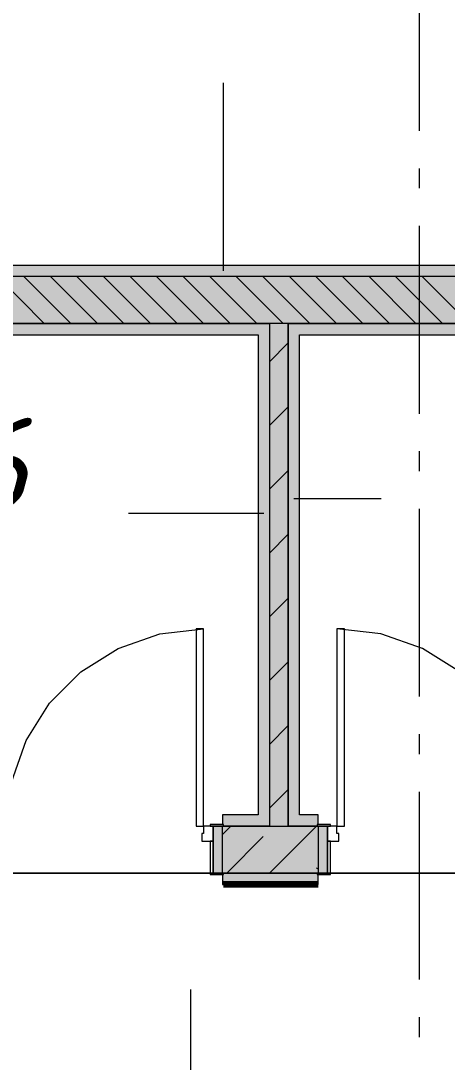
# Model space of a CAD drawing. Header units: millimetres. Extents: x -537608 to 253996, y -217170 to 186033.
# Drawn here: x -347850 to -345579, y -178606 to -173064 of the extents above; entities that cross this region are included whole.
import ezdxf

# ---------------------------------------------------------------- set-up
doc = ezdxf.new("R2010")
doc.units = ezdxf.units.MM
doc.layers.add('16) Лак 1.6м', color=160, linetype='Continuous', lineweight=90)
doc.layers.add('PDF _Геометрия', color=7, linetype='Continuous')
doc.layers.add('PDF _Текст', color=7, linetype='Continuous')
doc.layers.add('PDF _Сплошная заливка', color=7, linetype='Continuous', true_color=0xffffff)
doc.styles.add('PDF ISOCPEUR Italic', font='isocpeui.ttf')

msp = doc.modelspace()

# ---------------------------------------------------------------- hatches: boundary and pattern name
at = {"layer": 'PDF _Сплошная заливка', "true_color": 0x56bc34, "transparency": 33554559}
msp.add_hatch(color=85, dxfattribs=at).paths.add_polyline_path([(-342536.1904, -174424.6424), (-342536.1904, -174364.6428), (-351304.5809, -174364.6428), (-351304.5809, -174424.6424), (-343198.2756, -174424.6424)])
at = {"layer": 'PDF _Сплошная заливка', "transparency": 33554559}
h = msp.add_hatch(color=256, dxfattribs=at)
h.paths.add_polyline_path([(-342776.641, -174674.6435), (-342701.1929, -174674.6435), (-342701.1929, -174424.6424), (-355926.1997, -174424.6424), (-355926.1997, -174674.6435), (-343198.2756, -174674.6435)], flags=0)
h.paths.add_polyline_path([(-342476.1919, -174674.6435), (-342476.1919, -174424.6424), (-342666.1944, -174424.6424), (-342666.1944, -174674.6435)], flags=0)
at = {"layer": 'PDF _Сплошная заливка', "true_color": 0xff7d7d, "transparency": 33554559}
for points in [[(-346526.1925, -174734.6431), (-346526.1925, -174674.6435), (-351233.697, -174674.6435), (-351233.697, -174734.6431), (-346571.3529, -174734.6431)], [(-342726.193, -174734.6431), (-342726.193, -174674.6435), (-346426.1921, -174674.6435), (-346426.1921, -174734.6431), (-342776.641, -174734.6431)], [(-346586.1997, -177349.9912), (-346526.1925, -177349.9912), (-346526.1925, -174734.6431), (-346586.1997, -174734.6431), (-346586.1997, -177289.9927)]]:
    msp.add_hatch(color=11, dxfattribs=at).paths.add_polyline_path(points)
h = msp.add_hatch(color=11, dxfattribs=at)
h.paths.add_polyline_path([(-346586.1997, -177349.9912), (-346586.1997, -177289.9927), (-346776.1937, -177289.9927), (-346776.1937, -177341.9908), (-346771.1988, -177341.9908), (-346771.1988, -177349.9912)], flags=0)
h.paths.add_polyline_path([(-348257.8915, -177349.9912), (-348031.194, -177349.8749), (-348031.194, -177341.9908), (-348026.1991, -177341.9908), (-348026.1991, -177289.9927), (-350672.5853, -177289.9927), (-350672.5853, -177349.9912), (-349944.4302, -177349.9912)], flags=0)
h = msp.add_hatch(color=11, dxfattribs=at)
h.paths.add_polyline_path([(-343831.1927, -177349.9912), (-343831.1927, -177289.9927), (-345016.1962, -177289.9927), (-345016.1962, -177341.9908), (-345011.1927, -177341.9908), (-345011.1927, -177349.9912), (-344884.8143, -177349.9912)], flags=0)
h.paths.add_polyline_path([(-346426.1921, -177349.9912), (-346271.1965, -177346.9921), (-346271.1965, -177341.9908), (-346266.1931, -177341.9908), (-346266.1931, -177289.9927), (-346426.1921, -177289.9927)], flags=0)
at = {"layer": 'PDF _Сплошная заливка', "transparency": 33554559}
h = msp.add_hatch(color=256, dxfattribs=at)
h.paths.add_polyline_path([(-343198.2756, -177599.9924), (-342726.193, -177599.9924), (-342726.193, -177349.9912), (-345016.1962, -177349.9912), (-345016.1962, -177599.9924), (-344496.1973, -177599.9924)], flags=0)
h.paths.add_polyline_path([(-348346.1971, -177599.9924), (-348026.1991, -177599.9924), (-348026.1991, -177349.9912), (-351176.1959, -177349.9912), (-351176.1959, -177599.9924), (-348396.1973, -177599.9924)], flags=0)
h.paths.add_polyline_path([(-346771.1988, -177599.9924), (-346266.1931, -177599.9924), (-346266.1931, -177349.9912), (-346776.1937, -177349.9912), (-346776.1937, -177599.9924)], flags=0)
at = {"layer": 'PDF _Сплошная заливка', "true_color": 0x56bc34, "transparency": 33554559}
h = msp.add_hatch(color=85, dxfattribs=at)
h.paths.add_polyline_path([(-344571.1976, -177659.9908), (-344571.1976, -177599.9924), (-345011.1927, -177600.7717), (-345011.1927, -177607.9927), (-345016.1962, -177607.9927), (-345016.1962, -177659.9908), (-344631.1962, -177659.9908)], flags=0)
h.paths.add_polyline_path([(-346776.1937, -177659.9908), (-346266.1931, -177659.9908), (-346266.1931, -177607.9927), (-346271.1965, -177607.9927), (-346271.1965, -177599.9924), (-346771.1988, -177600.5801), (-346771.1988, -177607.9927), (-346776.1937, -177607.9927)], flags=0)
h.paths.add_polyline_path([(-348257.8915, -177659.9908), (-348026.1991, -177659.9908), (-348026.1991, -177607.9927), (-348031.194, -177607.9927), (-348031.194, -177599.9924), (-348321.197, -177599.9924), (-348321.197, -177659.9908), (-348261.1985, -177659.9908)], flags=0)

# ---------------------------------------------------------------- linework, layer by layer
at = {"layer": '16) Лак 1.6м'}
msp.add_lwpolyline([(-346266.1931, -177659.9908), (-346771.1988, -177659.9908)], dxfattribs=at)
at = {"layer": 'PDF _Геометрия', "color": 253, "lineweight": 9, "true_color": 0xaaaaaa}
for p, q in [((-345726.1976, -173649.182), (-345726.1976, -172649.1824)), ((-345726.1976, -173955.0162), (-345726.1976, -173849.184)), ((-345726.1976, -175155.0173), (-345726.1976, -174155.0161)), ((-345726.1976, -175460.8499), (-345726.1976, -175355.017)), ((-345726.1976, -176660.8519), (-345726.1976, -175660.8507)), ((-345726.1976, -176966.6835), (-345726.1976, -176860.8506)), ((-345726.1976, -178166.6844), (-345726.1976, -177166.6844)), ((-347505.6922, -177599.6436), (-348505.688, -177599.6436)), ((-347199.8607, -177599.6436), (-347305.6914, -177599.6436)), ((-345999.8554, -177599.6436), (-346999.8598, -177599.6436)), ((-345694.0239, -177599.6436), (-345799.8545, -177599.6436)), ((-345726.1976, -178472.5182), (-345726.1976, -178366.6853))]:
    msp.add_line(p, q, dxfattribs=at)
at = {"layer": 'PDF _Геометрия', "lineweight": 9}
for p, q in [((-346771.1643, -174394.6437), (-346771.1643, -173394.643)), ((-351244.5823, -174364.6428), (-342536.1904, -174364.6428)), ((-342701.1929, -174424.6424), (-355926.1997, -174424.6424)), ((-342536.1904, -174424.6424), (-351304.5809, -174424.6424)), ((-347724.9664, -174674.6435), (-347974.9675, -174424.6424)), ((-347583.543, -174674.6435), (-347833.5441, -174424.6424)), ((-347442.1198, -174674.6435), (-347692.1209, -174424.6424)), ((-347300.7051, -174674.6435), (-347550.6976, -174424.6424)), ((-347159.2818, -174674.6435), (-347409.2829, -174424.6424)), ((-347017.8585, -174674.6435), (-347267.8596, -174424.6424)), ((-346876.4352, -174674.6435), (-347126.4363, -174424.6424)), ((-346735.0119, -174674.6435), (-346985.013, -174424.6424)), ((-346593.5973, -174674.6435), (-346843.5984, -174424.6424)), ((-346452.1739, -174674.6435), (-346702.175, -174424.6424)), ((-346310.7506, -174674.6435), (-346560.7518, -174424.6424)), ((-346169.3274, -174674.6435), (-346419.3285, -174424.6424)), ((-346027.9127, -174674.6435), (-346277.9052, -174424.6424)), ((-345886.4894, -174674.6435), (-346136.4905, -174424.6424)), ((-345745.0661, -174674.6435), (-345995.0672, -174424.6424)), ((-345603.6428, -174674.6435), (-345853.6439, -174424.6424)), ((-345462.2195, -174674.6435), (-345712.2207, -174424.6424)), ((-351233.697, -174674.6435), (-346526.1925, -174674.6435)), ((-346526.1925, -174674.6435), (-351233.697, -174674.6435)), ((-346526.1925, -174674.6435), (-346526.1925, -174734.6431)), ((-346426.1921, -174674.6435), (-346526.1925, -174674.6435)), ((-346526.1925, -174674.6435), (-346526.1925, -174734.6431)), ((-346426.1921, -174674.6435), (-346426.1921, -174734.6431)), ((-346426.1921, -174734.6431), (-346426.1921, -174674.6435)), ((-342726.193, -174674.6435), (-346426.1921, -174674.6435)), ((-346426.1921, -174674.6435), (-342726.193, -174674.6435)), ((-351173.6985, -174734.6431), (-346586.1997, -174734.6431)), ((-346586.1997, -174734.6431), (-346586.1997, -177289.9927)), ((-346526.1925, -174734.6431), (-346526.1925, -177349.9912)), ((-346526.1925, -174734.6431), (-346526.1925, -177349.9912)), ((-346426.1921, -177289.9927), (-346426.1921, -174734.6431)), ((-346426.1921, -174734.6431), (-346426.1921, -177289.9927)), ((-346366.1935, -177289.9927), (-346366.1935, -174734.6431)), ((-346366.1935, -174734.6431), (-342786.1915, -174734.6431)), ((-346526.1925, -174878.3561), (-346426.1921, -174778.3557)), ((-346526.1925, -175217.7673), (-346426.1921, -175117.7679)), ((-346526.1925, -175557.1785), (-346426.1921, -175457.1791)), ((-346396.1971, -175606.079), (-345930.048, -175606.079)), ((-346556.1961, -175685.8853), (-347276.8762, -175685.8853)), ((-346526.1925, -175896.5901), (-346426.1921, -175796.5897)), ((-346526.1925, -176236.0018), (-346426.1921, -176136.0014)), ((-347331.7766, -176403.9743), (-347109.8414, -176326.3172)), ((-347109.8414, -176326.3172), (-346876.1941, -176299.9909)), ((-346876.1941, -176299.9909), (-346916.196, -176299.9909)), ((-346916.196, -176299.9909), (-346916.196, -177349.9912)), ((-346876.1941, -177349.9912), (-346876.1941, -176299.9909)), ((-346166.1927, -176299.9909), (-346166.1927, -177349.9912)), ((-346126.1994, -176299.9909), (-346166.1927, -176299.9909)), ((-345932.5454, -176326.3172), (-346166.1927, -176299.9909)), ((-346126.1994, -177349.9912), (-346126.1994, -176299.9909)), ((-345710.6188, -176403.9743), (-345932.5454, -176326.3172)), ((-347530.8646, -176529.0674), (-347331.7766, -176403.9743)), ((-345511.5308, -176529.0674), (-345710.6188, -176403.9743)), ((-346526.1925, -176575.4141), (-346426.1921, -176475.4136)), ((-347697.1158, -176695.3272), (-347530.8646, -176529.0674)), ((-347822.211, -176894.4131), (-347697.1158, -176695.3272)), ((-346526.1925, -176914.8252), (-346426.1921, -176814.8248)), ((-347899.8724, -177116.344), (-347822.211, -176894.4131)), ((-346526.1925, -177254.2364), (-346426.1921, -177154.236)), ((-346586.1997, -177289.9927), (-346776.1937, -177289.9927)), ((-346776.1937, -177289.9927), (-346776.1937, -177341.9908)), ((-346426.1921, -177289.9927), (-346426.1921, -177349.9912)), ((-346426.1921, -177349.9912), (-346426.1921, -177289.9927)), ((-346266.1931, -177289.9927), (-346366.1935, -177289.9927)), ((-346266.1931, -177341.9908), (-346266.1931, -177289.9927)), ((-346916.196, -177349.9912), (-346876.1941, -177349.9912)), ((-346876.1941, -177349.9912), (-346876.1941, -177389.991)), ((-346826.1939, -177349.9912), (-346876.1941, -177349.9912)), ((-346771.1988, -177341.9908), (-346841.1956, -177341.9908)), ((-346841.1956, -177341.9908), (-346841.1956, -177349.9912)), ((-346826.1939, -177349.9912), (-346841.1956, -177349.9912)), ((-346841.1956, -177349.9912), (-346841.1956, -177350.9923)), ((-346841.1956, -177349.9912), (-346771.1988, -177349.9912)), ((-346841.1956, -177350.9923), (-346826.1939, -177350.9923)), ((-346826.1939, -177429.9929), (-346826.1939, -177349.9912)), ((-346776.1937, -177349.9912), (-346826.1939, -177349.9912)), ((-346826.1939, -177349.9912), (-346826.1939, -177599.9924)), ((-346826.1939, -177350.9923), (-346826.1939, -177349.9912)), ((-346776.1937, -177394.777), (-346731.4122, -177349.9912)), ((-346776.1937, -177599.9924), (-346776.1937, -177349.9912)), ((-346771.1988, -177349.9912), (-346771.1988, -177341.9908)), ((-346586.1997, -177349.9912), (-346771.1988, -177349.9912)), ((-346771.1988, -177349.9912), (-346586.1997, -177349.9912)), ((-346526.1925, -177349.9912), (-346586.1997, -177349.9912)), ((-346586.1997, -177349.9912), (-346526.1925, -177349.9912)), ((-346526.1925, -177349.9912), (-346426.1921, -177349.9912)), ((-346525.2108, -177599.9924), (-346275.2183, -177349.9912)), ((-346426.1921, -177349.9912), (-346271.1965, -177349.9912)), ((-346271.1965, -177349.9912), (-346426.1921, -177349.9912)), ((-346201.1997, -177341.9908), (-346271.1965, -177341.9908)), ((-346271.1965, -177341.9908), (-346271.1965, -177349.9912)), ((-346271.1965, -177349.9912), (-346201.1997, -177349.9912)), ((-346216.1929, -177349.9912), (-346266.1931, -177349.9912)), ((-346266.1931, -177349.9912), (-346266.1931, -177599.9924)), ((-346166.1927, -177349.9912), (-346216.1929, -177349.9912)), ((-346216.1929, -177349.9912), (-346216.1929, -177429.9929)), ((-346216.1929, -177599.9924), (-346216.1929, -177349.9912)), ((-346201.1997, -177349.9912), (-346216.1929, -177349.9912)), ((-346216.1929, -177349.9912), (-346216.1929, -177350.9923)), ((-346216.1929, -177350.9923), (-346201.1997, -177350.9923)), ((-346201.1997, -177349.9912), (-346201.1997, -177341.9908)), ((-346201.1997, -177350.9923), (-346201.1997, -177349.9912)), ((-346166.1927, -177389.991), (-346166.1927, -177349.9912)), ((-346166.1927, -177349.9912), (-346126.1994, -177349.9912)), ((-346876.1941, -177389.991), (-346886.1924, -177389.991)), ((-346886.1924, -177389.991), (-346886.1924, -177429.9929)), ((-346753.3121, -177599.9924), (-346558.9002, -177405.5762)), ((-346156.1943, -177389.991), (-346166.1927, -177389.991)), ((-346156.1943, -177429.9929), (-346156.1943, -177389.991)), ((-346886.1924, -177429.9929), (-346826.1939, -177429.9929)), ((-346826.1939, -177429.9929), (-346841.1956, -177429.9929)), ((-346841.1956, -177429.9929), (-346841.1956, -177599.9924)), ((-346826.1939, -177599.9924), (-346826.1939, -177429.9929)), ((-346216.1929, -177429.9929), (-346156.1943, -177429.9929)), ((-346201.1997, -177429.9929), (-346216.1929, -177429.9929)), ((-346216.1929, -177429.9929), (-346216.1929, -177599.9924)), ((-346201.1997, -177599.9924), (-346201.1997, -177429.9929)), ((-346273.7715, -177576.65), (-346269.035, -177571.907)), ((-346841.1956, -177599.9924), (-346826.1939, -177599.9924)), ((-346771.1988, -177599.9924), (-346841.1956, -177599.9924)), ((-346841.1956, -177599.9924), (-346841.1956, -177607.9927)), ((-346841.1956, -177607.9927), (-346771.1988, -177607.9927)), ((-346826.1939, -177599.9924), (-346776.1937, -177599.9924)), ((-346776.1937, -177607.9927), (-346776.1937, -177659.9908)), ((-346771.1988, -177607.9927), (-346771.1988, -177599.9924)), ((-346771.1988, -177599.9924), (-346271.1965, -177599.9924)), ((-346271.1965, -177599.9924), (-346771.1988, -177599.9924)), ((-346201.1997, -177599.9924), (-346271.1965, -177599.9924)), ((-346271.1965, -177599.9924), (-346271.1965, -177607.9927)), ((-346271.1965, -177607.9927), (-346201.1997, -177607.9927)), ((-346266.1931, -177599.9924), (-346216.1929, -177599.9924)), ((-346266.1931, -177659.9908), (-346266.1931, -177607.9927)), ((-346216.1929, -177599.9924), (-346201.1997, -177599.9924)), ((-346201.1997, -177607.9927), (-346201.1997, -177599.9924)), ((-346776.1937, -177659.9908), (-346266.1931, -177659.9908)), ((-346943.6935, -179219.6451), (-346943.6935, -178219.645))]:
    msp.add_line(p, q, dxfattribs=at)
at = {"layer": 'PDF _Геометрия', "color": 9, "lineweight": 9, "true_color": 0xc0c0c0}
for p, q in [((-346841.1956, -177599.9924), (-347961.1972, -177599.9924)), ((-347961.1972, -177599.9924), (-346841.1956, -177599.9924)), ((-346201.1997, -177599.6436), (-345081.1982, -177599.6436)), ((-345081.1982, -177599.9924), (-346201.1997, -177599.9924))]:
    msp.add_line(p, q, dxfattribs=at)
at = {"layer": 'PDF _Сплошная заливка', "lineweight": 35, "transparency": 33554559}
msp.add_solid([(-346426.1921, -177349.9912), (-346426.1921, -174674.6435), (-346526.1925, -177349.9912), (-346526.1925, -174674.6435)], dxfattribs=at)
at = {"layer": 'PDF _Сплошная заливка', "color": 11, "lineweight": 35, "true_color": 0xff7d7d, "transparency": 33554559}
msp.add_solid([(-346366.1935, -177289.9927), (-346366.1935, -174734.6431), (-346426.1921, -177289.9927), (-346426.1921, -174734.6431)], dxfattribs=at)
at = {"layer": 'PDF _Сплошная заливка', "color": 7, "lineweight": 35, "true_color": 0xf4f4f4, "transparency": 33554559}
for points in [[(-346776.1937, -177599.9924), (-346776.1937, -177349.9912), (-346826.1939, -177599.9924), (-346826.1939, -177349.9912)], [(-346216.1929, -177599.9924), (-346216.1929, -177349.9912), (-346266.1931, -177599.9924), (-346266.1931, -177349.9912)]]:
    msp.add_solid(points, dxfattribs=at)

# ---------------------------------------------------------------- texts
at = {"layer": 'PDF _Текст', "insert": (-349271.339, -175426.6136), "char_height": 500, "attachment_point": 4, "style": 'PDF ISOCPEUR Italic'}
msp.add_mtext('1.076', dxfattribs=at)

doc.saveas('drawing.dxf')
